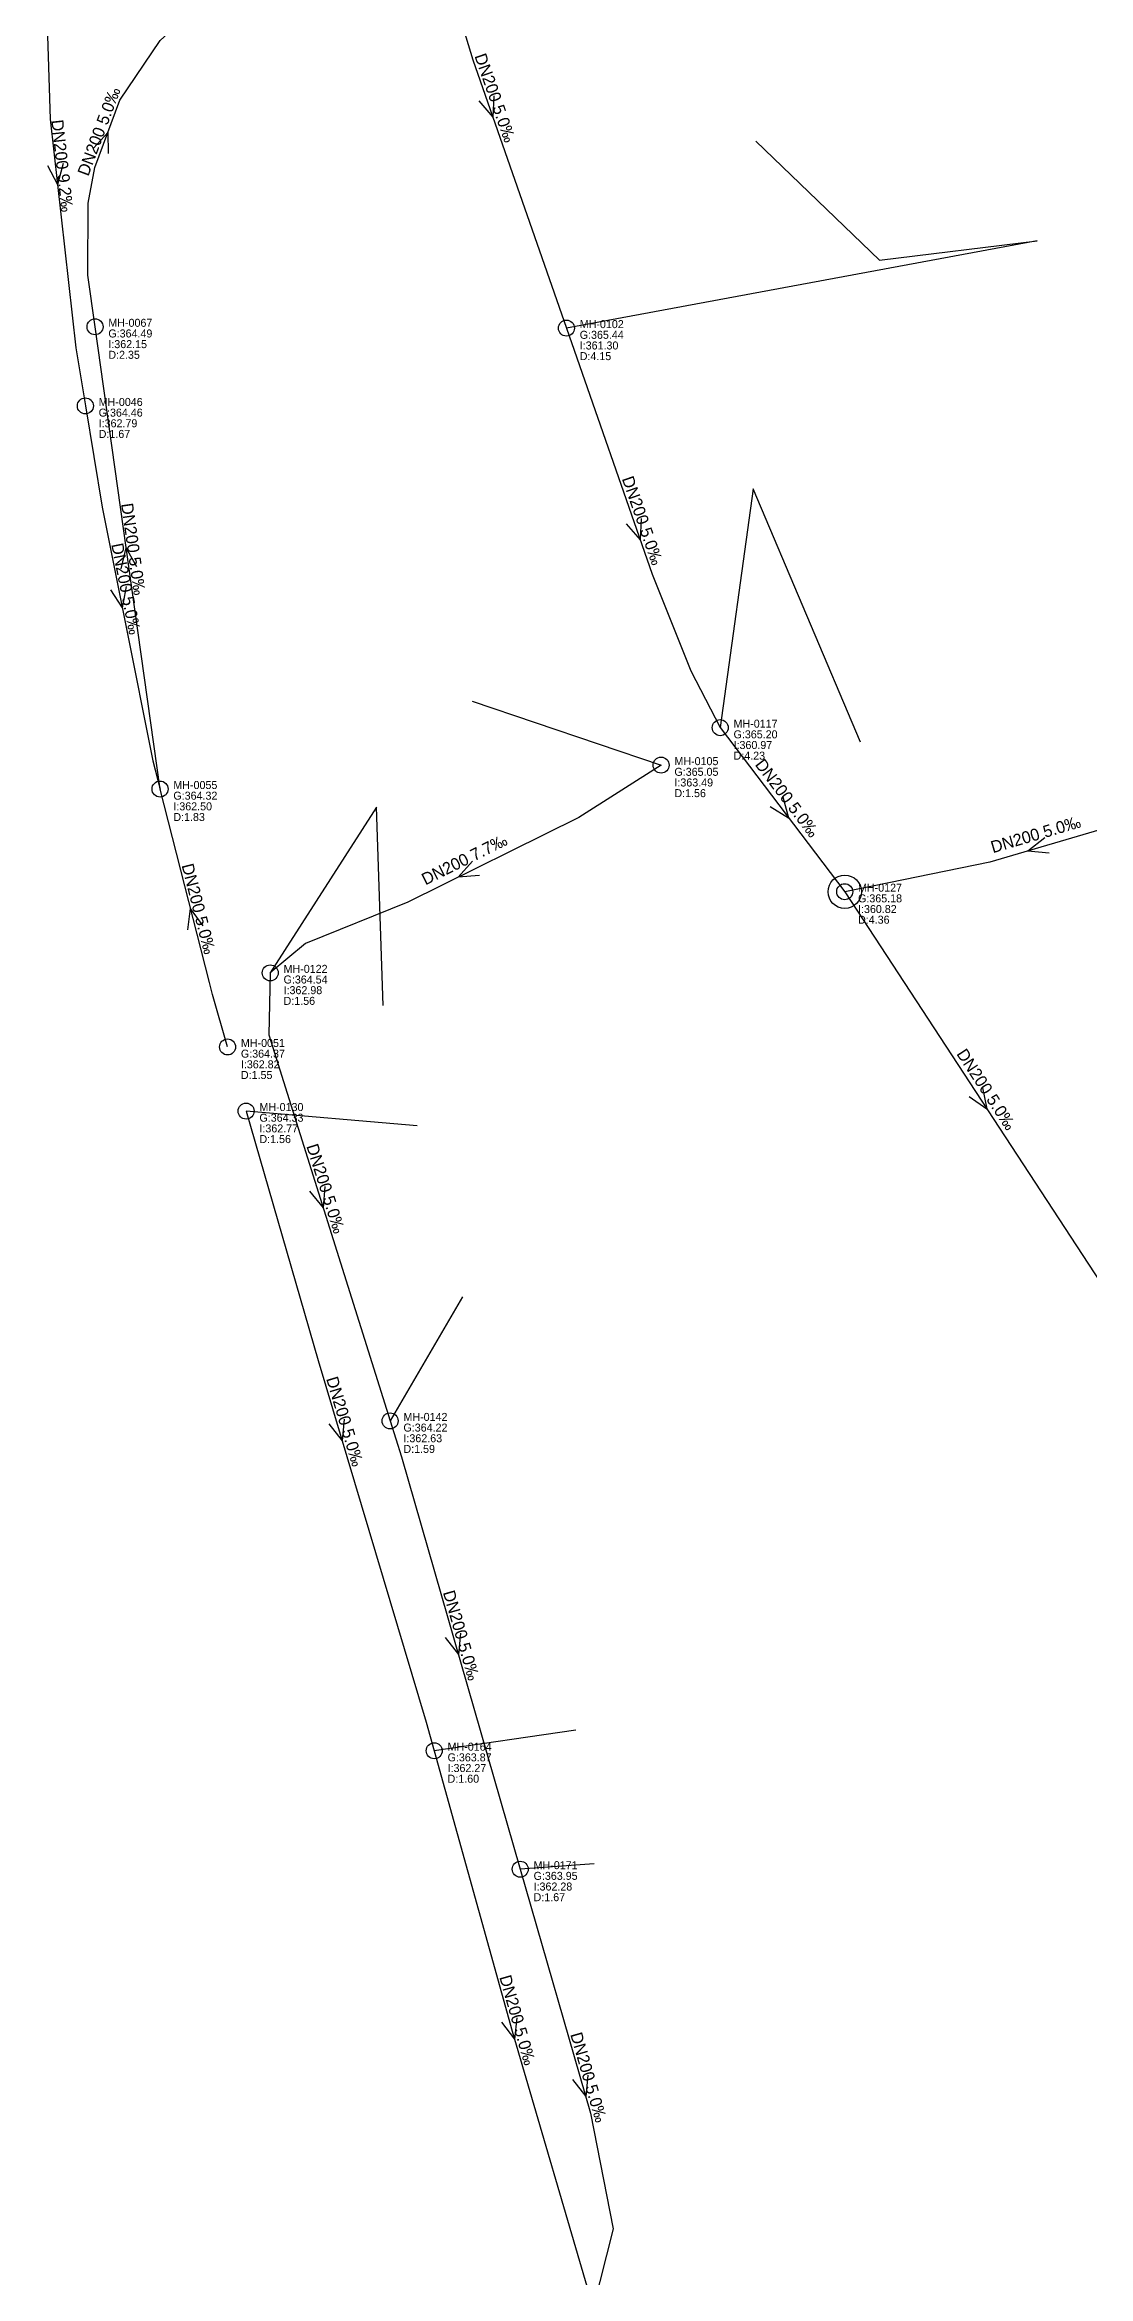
# Model space of a CAD drawing. Header units: metres. Extents: x 449900 to 451990, y 2566732 to 2570847.
# Drawn here: x 449901 to 450057.6, y 2570323.8 to 2570658.5 of the extents above; entities that cross this region are included whole.
import ezdxf
from ezdxf.enums import TextEntityAlignment as Align

# ---------------------------------------------------------------- set-up
doc = ezdxf.new("R2010")
doc.units = ezdxf.units.M
for name, color, linetype in [('SEW-DROP', 6, 'Continuous'), ('SEW-LABEL', 2, 'Continuous'), ('SEW-MH', 7, 'Continuous'), ('SEW-MH-LABEL', 8, 'Continuous'), ('SEW-PIPE-DN200', 3, 'Continuous'), ('SEW-RIDER', 8, 'Continuous')]:
    doc.layers.add(name, color=color, linetype=linetype)

msp = doc.modelspace()

# ---------------------------------------------------------------- linework, layer by layer
at = {"layer": 'SEW-DROP'}
msp.add_circle((450021.03, 2570531.42), 2.5, dxfattribs=at)
at = {"layer": 'SEW-LABEL'}
for p, q in [((449966.14, 2570650.01), (449968.26, 2570647.57)), ((449968.41, 2570650.8), (449968.26, 2570647.57)), ((449908.37, 2570642.95), (449910.54, 2570645.34)), ((449910.61, 2570642.11), (449910.54, 2570645.34)), ((449901.44, 2570640.35), (449902.96, 2570637.5)), ((449903.83, 2570640.62), (449902.96, 2570637.5)), ((449988.25, 2570586.61), (449990.37, 2570584.17)), ((449990.52, 2570587.4), (449990.37, 2570584.17)), ((449912.49, 2570579.83), (449913.26, 2570582.97)), ((449914.86, 2570580.16), (449913.26, 2570582.97)), ((449910.91, 2570576.71), (449912.68, 2570574.01)), ((449913.26, 2570577.18), (449912.68, 2570574.01)), ((450009.83, 2570544.19), (450012.6, 2570542.52)), ((450011.74, 2570545.64), (450012.6, 2570542.52)), ((450051.03, 2570539.52), (450048.49, 2570537.52)), ((450051.7, 2570537.22), (450048.49, 2570537.52)), ((449965.19, 2570535.98), (449963.04, 2570533.58)), ((449966.26, 2570533.83), (449963.04, 2570533.58)), ((449922.49, 2570525.69), (449922.91, 2570528.9)), ((449924.81, 2570526.28), (449922.91, 2570528.9)), ((450039.71, 2570500.68), (450042.36, 2570498.83)), ((450041.72, 2570502), (450042.36, 2570498.83)), ((449940.76, 2570486.51), (449942.81, 2570484)), ((449943.05, 2570487.23), (449942.81, 2570484)), ((449943.65, 2570451.61), (449945.66, 2570449.08)), ((449945.95, 2570452.3), (449945.66, 2570449.08)), ((449961.11, 2570419.56), (449963.09, 2570417.01)), ((449963.41, 2570420.23), (449963.09, 2570417.01)), ((449971.86, 2570362.52), (449971.53, 2570359.31)), ((449969.55, 2570361.87), (449971.53, 2570359.31)), ((449980.21, 2570353.28), (449982.19, 2570350.73)), ((449982.51, 2570353.95), (449982.19, 2570350.73))]:
    msp.add_line(p, q, dxfattribs=at)
at = {"layer": 'SEW-MH'}
for centre in [(449908.59, 2570616.14), (449979.29, 2570615.94), (449907.14, 2570604.27), (450002.36, 2570556.02), (449993.49, 2570550.4), (449918.34, 2570546.82), (450021.03, 2570531.42), (449934.87, 2570519.25), (449928.47, 2570508.13), (449931.25, 2570498.52), (449952.85, 2570452.05), (449959.47, 2570402.59), (449972.37, 2570384.82)]:
    msp.add_circle(centre, 1.2, dxfattribs=at)
at = {"layer": 'SEW-PIPE-DN200'}
for points in [[(449957.31, 2570682.38), (449965.26, 2570656.18), (449979.29, 2570615.94)], [(449901.03, 2570673.93), (449901.88, 2570647.26), (449905.69, 2570612.97), (449907.14, 2570604.27)], [(449908.59, 2570616.14), (449907.5, 2570623.88), (449907.57, 2570634.69), (449908.55, 2570640.01), (449912.33, 2570650.13), (449918.36, 2570659.1), (449926.31, 2570666.42)], [(449918.34, 2570546.82), (449914.54, 2570573.81), (449908.59, 2570616.14)], [(449979.29, 2570615.94), (449992.17, 2570579.02), (449997.94, 2570564.54), (450002.36, 2570556.02)], [(449907.14, 2570604.27), (449909.66, 2570589.09), (449913.21, 2570571.34), (449917.27, 2570551.05), (449918.34, 2570546.82)], [(450002.36, 2570556.02), (450021.03, 2570531.42)], [(449993.49, 2570550.4), (449981.14, 2570542.56), (449955.52, 2570529.84), (449940.18, 2570523.63), (449934.87, 2570519.25), (449934.87, 2570519.25)], [(449928.47, 2570508.13), (449926.2, 2570516), (449925.74, 2570517.78), (449918.34, 2570546.82)], [(450078.36, 2570546.32), (450042.78, 2570535.84), (450021.03, 2570531.42)], [(450021.03, 2570531.42), (450062.04, 2570468.75)], [(449934.87, 2570519.25), (449934.65, 2570509.94), (449952.85, 2570452.05)], [(449931.25, 2570498.52), (449942.07, 2570461.1), (449958.28, 2570406.86), (449959.47, 2570402.59)], [(449952.85, 2570452.05), (449954.55, 2570446.65), (449972.37, 2570384.82)], [(449959.47, 2570402.59), (449971.17, 2570360.55), (449983.29, 2570319.06)], [(449972.37, 2570384.82), (449982.91, 2570348.22), (449986.3, 2570330.87), (449983.29, 2570319.06)]]:
    msp.add_lwpolyline(points, dxfattribs=at)
at = {"layer": 'SEW-RIDER'}
for points in [[(450007.7, 2570643.99), (450026.25, 2570626.14), (450049.92, 2570629.02), (449979.29, 2570615.94)], [(450023.41, 2570553.85), (450007.28, 2570591.83), (450002.36, 2570556.02)], [(449965.16, 2570559.99), (449993.49, 2570550.4)], [(449951.81, 2570514.33), (449950.82, 2570544.08), (449934.87, 2570519.25)], [(449956.93, 2570496.31), (449931.25, 2570498.52)], [(449963.73, 2570470.66), (449952.85, 2570452.05)], [(449980.7, 2570405.68), (449959.47, 2570402.59)], [(449983.43, 2570385.62), (449972.37, 2570384.82)]]:
    msp.add_lwpolyline(points, dxfattribs=at)

# ---------------------------------------------------------------- texts
at = {"layer": 'SEW-LABEL'}
for s, rotation, p in [('DN200 5.0‰', -70.7708, (449967.77, 2570650.19)), ('DN200 5.0‰', 69.4997, (449910.02, 2570645.14)), ('DN200 9.2‰', -83.6595, (449902.8, 2570640.19)), ('DN200 5.0‰', -70.7708, (449989.88, 2570586.79)), ('DN200 5.0‰', 278.0131, (449913.46, 2570582.68)), ('DN200 5.0‰', -78.69, (449912.38, 2570576.68)), ('DN200 5.0‰', -52.7973, (450011.7, 2570544.92)), ('DN200 7.7‰', 26.3947, (449964.38, 2570535.44)), ('DN200 5.0‰', 16.4185, (450049.93, 2570539.15)), ('DN200 5.0‰', 284.2904, (449923.28, 2570528.64)), ('DN200 5.0‰', -56.7985, (450041.54, 2570501.28)), ('DN200 5.0‰', -72.5478, (449942.36, 2570486.63)), ('DN200 5.0‰', -73.365, (449945.23, 2570451.72)), ('DN200 5.0‰', -73.9245, (449962.68, 2570419.65)), ('DN200 5.0‰', -74.1162, (449971.12, 2570361.95)), ('DN200 5.0‰', -73.9245, (449981.78, 2570353.37))]:
    msp.add_text(s, height=1.8, rotation=rotation, dxfattribs=at).set_placement(p, align=Align.CENTER)
at = {"layer": 'SEW-MH-LABEL'}
for s, p in [('MH-0067', (449910.59, 2570616.14)), ('MH-0102', (449981.29, 2570615.94)), ('G:364.49', (449910.59, 2570614.54)), ('I:362.15', (449910.59, 2570612.94)), ('G:365.44', (449981.29, 2570614.34)), ('I:361.30', (449981.29, 2570612.74)), ('D:2.35', (449910.59, 2570611.34)), ('D:4.15', (449981.29, 2570611.14)), ('G:364.46', (449909.14, 2570602.67)), ('MH-0046', (449909.14, 2570604.27)), ('D:1.67', (449909.14, 2570599.47)), ('I:362.79', (449909.14, 2570601.07)), ('MH-0117', (450004.36, 2570556.02)), ('G:365.20', (450004.36, 2570554.42)), ('I:360.97', (450004.36, 2570552.82)), ('G:365.05', (449995.49, 2570548.8)), ('MH-0105', (449995.49, 2570550.4)), ('D:4.23', (450004.36, 2570551.22)), ('G:364.32', (449920.34, 2570545.22)), ('MH-0055', (449920.34, 2570546.82)), ('D:1.56', (449995.49, 2570545.6)), ('I:363.49', (449995.49, 2570547.2)), ('D:1.83', (449920.34, 2570542.02)), ('I:362.50', (449920.34, 2570543.62)), ('G:365.18', (450023.03, 2570529.82)), ('MH-0127', (450023.03, 2570531.42)), ('I:360.82', (450023.03, 2570528.22)), ('D:4.36', (450023.03, 2570526.62)), ('MH-0122', (449936.87, 2570519.25)), ('G:364.54', (449936.87, 2570517.65)), ('I:362.98', (449936.87, 2570516.05)), ('D:1.56', (449936.87, 2570514.45)), ('MH-0051', (449930.47, 2570508.13)), ('G:364.37', (449930.47, 2570506.53)), ('I:362.82', (449930.47, 2570504.93)), ('D:1.55', (449930.47, 2570503.33)), ('MH-0130', (449933.25, 2570498.52)), ('G:364.33', (449933.25, 2570496.92)), ('I:362.77', (449933.25, 2570495.32)), ('D:1.56', (449933.25, 2570493.72)), ('MH-0142', (449954.85, 2570452.05)), ('G:364.22', (449954.85, 2570450.45)), ('I:362.63', (449954.85, 2570448.85)), ('D:1.59', (449954.85, 2570447.25)), ('G:363.87', (449961.47, 2570400.99)), ('MH-0164', (449961.47, 2570402.59)), ('D:1.60', (449961.47, 2570397.79)), ('I:362.27', (449961.47, 2570399.39)), ('MH-0171', (449974.37, 2570384.82)), ('G:363.95', (449974.37, 2570383.22)), ('I:362.28', (449974.37, 2570381.62)), ('D:1.67', (449974.37, 2570380.02))]:
    msp.add_text(s, height=1.2, dxfattribs=at).set_placement(p)

doc.saveas('drawing.dxf')
